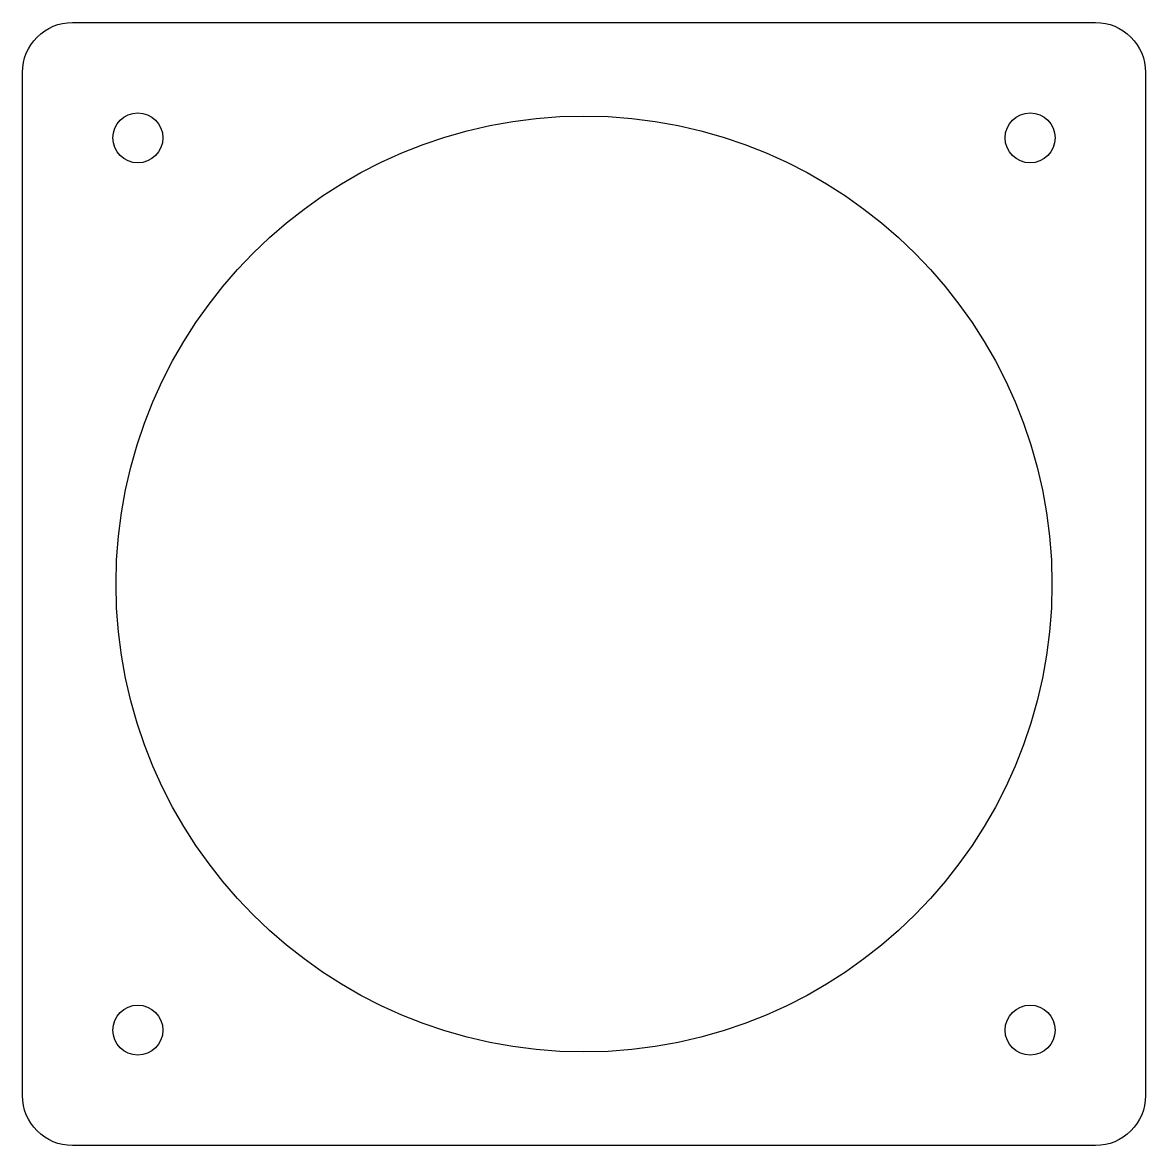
# Model space of a CAD drawing. Extents: x -45 to 45, y -45 to 45.
import ezdxf

# ---------------------------------------------------------------- set-up
doc = ezdxf.new("R2010")
doc.units = 0
doc.layers.get('0').update_dxf_attribs({"linetype": 'continuous'})

# ---------------------------------------------------------------- blocks, each defined once
blk = doc.blocks.new('SKETCH')
at = {"color": 7}
blk.add_lwpolyline([(-45, -41), (-45, 41, -0.414214), (-41, 45), (41, 45, -0.414214), (45, 41), (45, -41, -0.414214), (41, -45), (-41, -45, -0.414214)], format="xyb", close=True, dxfattribs=at)
for centre, radius in [((-35.75, 35.75), 2), ((0, 0), 37.5), ((35.75, 35.75), 2), ((-35.75, -35.75), 2), ((35.75, -35.75), 2)]:
    blk.add_circle(centre, radius, dxfattribs=at)

msp = doc.modelspace()

# ---------------------------------------------------------------- block references
at = {"color": 7}
msp.add_blockref('SKETCH', (0, 0), dxfattribs=at)

doc.saveas('drawing.dxf')
